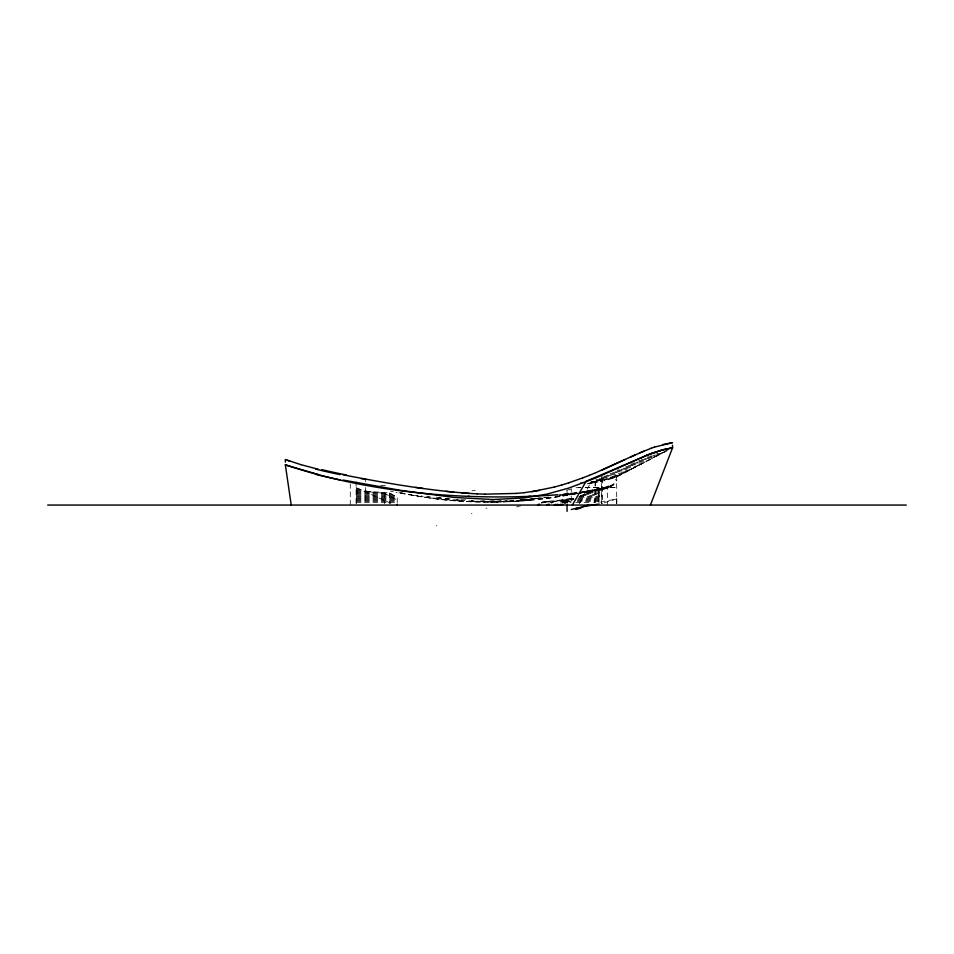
<?xml version="1.0" encoding="UTF-8"?>
<svg xmlns="http://www.w3.org/2000/svg" width="954" height="954" viewBox="0 0 954 954"><rect width="100%" height="100%" fill="white"/><g stroke="black" fill="none" stroke-linecap="round" stroke-linejoin="round"><path stroke-width="0.72" stroke-dasharray="4.77 3.58" d="M356.236 503.605L356.236 499.252M567.07 503.617L567.07 490.606M571.231 500.719L571.231 488.818M598.862 496.474L598.862 487.876L579.102 496.855M616.797 503.605L616.797 496.295M350.261 505.06L350.285 483.94M616.654 476.881L666.655 450.658L615.08 477.62L601.628 481.293L587.604 483.75M579.245 503.807L591.48 481.174M582.238 492.395L607.436 488.436L614.078 483.881L613.052 485.3L608.223 487.482L583.264 492.598M613.911 483.916L608.712 487.303L612.206 485.204L607.304 487.303L613.052 485.3L600.018 489.104L582.214 492.622L607.436 488.436L607.448 505.06M541.3 503.152L546.26 502.054M541.335 502.555L542.623 501.709A138.151 35.942 -19.4 0 1 555.252 500.778L569.407 498.859A158.4 16.278 -23.7 0 1 573.855 497.738M610.31 486.29L613.279 484.322L602.165 488.15L579.889 492.312L595.582 489.605M550.863 502.841L552.7 501.828L564.971 500.003A142.623 16.456 -23.6 0 1 573.414 498.012L572.543 498.06M551.424 503.175L555.908 500.755M667.359 450.574L616.797 476.678L590.061 482.509L601.199 479.755M560.415 502.066L564.255 500.194M562.371 502.066L568.584 499.073M564.84 503.247L573.867 499.014M563.85 502.889L573.545 498.417M564.613 503.426L573.843 499.24M581.368 495.83L579.627 496.45M580.592 495.698L585.076 494.136M587.521 483.893L598.11 481.925M600.471 502.126L616.809 498.906L602.892 503.163M595.797 490.034L605.051 487.959L589.584 491.298L602.01 488.758M576.443 493.683L580.771 492.896M578.971 493.23L603.011 488.925L579.09 493.194L598.885 489.772M579.09 493.194L595.391 490.487M601.569 489.295L607.436 488.436L606.792 488.555M577.087 493.516L568.87 494.935L577.623 493.433M575.846 493.886L549.265 498.048M576.586 493.48L565.34 495.257L576.788 493.433M567.594 495.269C534.932 500.826 501.649 503.819 468.557 500.874M583.18 492.252L589.858 491.215M582.119 491.87L587.092 491.107M576.526 493.254L555.145 496.307M575.548 493.409L559.521 495.722M590.645 491.262L582.477 492.371M516.686 501.41L531.39 499.359L509.889 501.756L525.63 499.657M531.354 498.894L537.078 498.131M548.276 497.213L531.175 499.252M511.928 500.862L503.235 501.959L513.514 500.778M548.967 497.129L520.884 500.278L526.763 499.693M506.872 500.814L496.688 502.031L508.518 500.767M576.645 492.598L559.092 494.422M519.381 500.111L523.794 499.598M531.128 498.763L537.007 498.083M500.373 500.838L490.249 501.971L502.078 500.826M492.443 500.898L483.881 501.792L494.16 500.886M575.489 493.206L559.008 494.649M484.894 500.79L477.56 501.494L486.266 500.814M530.77 500.278L496.533 502.031L468.641 500.874M513.86 500.838C485.622 503.14 457.157 501.983 429.133 497.916M512.906 500.933C474.221 504.106 435.31 500.123 397.353 492.514M546.857 502.031L552.7 501.828M397.21 502.591L397.21 497.165L389.697 492.944L367.314 491.31M576.085 487.697L580.747 487.685M585.196 487.673L616.797 487.53L585.529 487.375M665.01 450.777L666.953 450.777M661.754 452.53L663.567 452.53M656.65 453.4L661.873 453.4M657.091 454.283L660.18 454.283M653.466 455.153L658.475 455.153M649.96 456.036L656.781 456.036M647.05 456.906L655.088 456.906M647.587 457.777L653.395 457.777M644.582 458.659L651.701 458.659M641.41 459.53L649.996 459.53M638.751 460.412L648.303 460.412M639.228 461.283L646.609 461.283M636.58 462.165L644.916 462.165M633.015 463.036L643.223 463.036M630.689 463.906L641.529 463.906M630.773 464.789L639.824 464.789M628.352 465.659L638.131 465.659M625.907 466.542L636.437 466.542M625.764 467.412L634.744 467.412M623.367 468.283L633.051 468.283M621.412 469.165L631.381 469.165M617.274 470.036L629.7 470.036M617.465 470.918L628.03 470.918M615.247 471.789L626.361 471.789M612.528 472.671L624.691 472.671M610.083 473.542L623.022 473.542M610.572 474.412L621.352 474.412M606.494 475.295L619.683 475.295M604.264 476.165L618.013 476.165M602.201 477.048L616.201 477.048M602.523 477.918L614.054 477.918M599.315 478.789L611.442 478.789M595.952 479.671L608.449 479.671M596.178 480.542L604.884 480.542M592.279 481.424L600.972 481.424M590.359 482.295L596.059 482.295M588.856 483.177L591.301 483.177M612.122 484.918L613.482 484.918M610.071 485.801L612.194 485.801M607.507 486.671L610.393 486.671M604.526 487.554L608.7 487.554M356.236 488.424L357.941 488.424M597.657 488.424L599.005 488.424M600.913 488.424L607.459 488.424M356.236 489.307L359.885 489.307M595.725 489.307L602.057 489.307M356.236 490.177L362.341 490.177M592.231 490.177L598.993 490.177M356.236 491.048L365.942 491.048M587.163 491.048L598.993 491.048M356.236 491.93L371.559 491.93M581.737 491.93L585.291 491.93M586.042 491.93L586.996 491.93M589.942 491.93L598.993 491.93M356.236 492.801L381.838 492.801M398.844 492.801L402.695 492.801M574.952 492.801L577.337 492.801M588.022 492.801L598.993 492.801M356.236 493.683L391.009 493.683M567.081 493.683L577.063 493.683M586.09 493.683L598.993 493.683M356.236 494.554L392.559 494.554M408.217 494.554L411.544 494.554M560.189 494.554L571.875 494.554M583.848 494.554L598.993 494.554M356.236 495.424L394.109 495.424M413.261 495.424L421.751 495.424M559.521 495.424L566.581 495.424M581.344 495.424L598.993 495.424M356.236 496.307L395.671 496.307M418.52 496.307L430.242 496.307M555.395 496.307L561.024 496.307M578.887 496.307L598.993 496.307M356.236 497.177L397.21 497.177M424.22 497.177L431.136 497.177M579.376 497.177L598.993 497.177M356.236 498.06L397.21 498.06M430.135 498.06L441.201 498.06M537.639 498.06L549.158 498.06M578.076 498.06L598.993 498.06M356.236 498.93L397.21 498.93M436.98 498.93L450.622 498.93M530.126 498.93L542.444 498.93M569.109 498.93L574.034 498.93M577.933 498.93L598.993 498.93M356.236 499.813L397.21 499.813M444.528 499.813L465.755 499.813M520.228 499.813L534.991 499.813M562.013 499.813L572.722 499.813M577.659 499.813L598.993 499.813M356.236 500.683L397.21 500.683M453.412 500.683L464.61 500.683M519.501 500.683L526.274 500.683M556.361 500.683L572.746 500.683M577.289 500.683L598.993 500.683M356.236 501.554L397.21 501.554M466.506 501.554L513.753 501.554M544.162 501.554L571.136 501.554M577.289 501.554L598.993 501.554M356.236 502.436L397.21 502.436M541.514 502.436L548.967 502.436M550.732 502.436L552.938 502.436M561.608 502.436L571.136 502.436M575.822 502.436L590.228 502.436M593.698 502.436L594.855 502.436M578.601 487.363L580.986 487.363M384.39 492.92L384.39 503.712M384.128 493.218L397.21 500.111M383.615 493.194L370.629 491.978M456.835 499.801L464.705 500.564M445.136 498.417L449 498.918M436.193 497.201L441.261 497.916M370.295 491.93L365.418 490.94M421.883 496.843L395.934 492.24M368.053 491.572L365.859 491.143M390.448 491.119L393.191 491.68M359.789 489.259L361.089 489.796L359.491 489.128M356.236 487.649L390.854 503.366M616.678 475.295L616.678 503.569M602.165 478.264L602.165 503.569M601.938 478.264L601.938 503.569M601.509 475.295L601.509 503.569M598.993 505.06L598.993 487.816L598.862 502.198M595.415 481.245L595.415 502.078M595.057 481.245L595.057 503.569M389.697 492.944L389.697 503.712M365.454 478.789L365.454 481.71M365.454 487.554L365.454 503.605M356.092 481.71L356.236 505.06M357.404 493.373A179.233 28.226 -14.6 0 1 357.345 490.726M385.44 485.586A180.354 23.659 -10 0 1 378.571 485.336M615.342 479.588A260.311 20.749 1.5 0 1 616.892 480.911M580.39 482.748A246.764 13.833 -3 0 1 585.72 482.962M486.874 508.053A192.04 3.935 -17.4 0 1 485.956 508.351M471.383 513.646A184.945 2.564 -10.1 0 1 471.956 513.55M566.533 490.261A264.067 4.543 -16.1 0 1 572.376 488.722M615.151 475.76A245.118 5.319 -16.8 0 1 616.952 475.593M613.172 476.809A218.299 3.971 -16.1 0 1 609.737 478.097M516.519 506.944A203.631 3.172 -15.5 0 1 521.278 505.656M436.849 525.654A209.093 1.479 -18.9 0 1 436.312 525.845M475.319 490.237A250.604 8.729 -9.2 0 1 471.991 490.833M576.073 509.126A316.585 4.305 -15.6 0 1 577.027 508.887M473.971 500.838L471.121 501.088L473.983 500.898"/><path stroke-width="1.43" d="M285.341 462.165L285.341 459.53L300.737 464.61M672.534 445.268L672.534 447.891L650.413 505.06M572.376 505.06L586.114 481.293L650.962 453.615L662.338 449.847L672.534 447.891L662.577 449.847L647.587 454.903L595.868 477.906L568.787 488.066L546.916 494.124L524.128 497.94L492.92 499.538L453.687 497.404L401.014 490.416L343.094 480.053M538.378 505.06L539.702 504.189M537.484 505.06L538.76 504.225M546.845 505.06L548.311 504.249M547.93 505.06L549.421 504.249M554.286 505.06L555.955 504.249M556.17 505.06L557.851 504.249M625.109 459.53L602.308 469.917M635.006 454.975L596 472.612M559.127 505.06L560.892 504.249M630.308 457.121L643.7 451.206M561.024 505.06L563.063 504.141M639.609 452.935L651.248 448.249M589.5 475.283L595.868 472.647M582.811 477.882L589.369 475.319M582.667 477.918L568.787 482.807M651.165 448.285L654.527 447.08M654.456 447.116L672.534 442.644L662.577 444.6M561.62 485.037L568.918 482.784M575.179 508.816L588.63 505.083M571.231 509.543L578.637 507.6M554.322 487.065L561.751 485.002M554.453 487.041L531.807 491.692M598.11 504.129L582.357 506.824M539.523 490.404L524.128 492.693M557.279 505.06L560.654 505.06M671.473 447.986L672.534 447.891L671.914 447.915M516.388 493.433L524.235 492.669M516.496 493.409L485.121 494.16M557.732 494.744C517.02 497.773 476.129 497.654 435.441 494.387C384.545 490.344 333.793 481.007 285.341 464.789L291.232 505.06M669.994 448.153L672.045 448.153M665.546 449.024L667.705 449.024M662.148 449.906L663.579 449.906M659.202 450.777L660.502 450.777M656.531 451.647L657.425 451.647M653.979 452.53L655.613 452.53M651.546 453.4L652.56 453.4M649.233 454.283L650.771 454.283M646.967 455.153L647.802 455.153M640.551 457.777L641.338 457.777M285.938 464.992L285.341 464.789L287.917 465.659M361.447 478.789L365.454 478.789M468.032 496.307L469.308 496.307M528.886 496.307L530.913 496.307M47.7 505.06L906.3 505.06M477.25 493.874L485.049 494.172M343.094 474.794C387.407 483.428 432.067 491.25 477.191 493.886M461.533 492.848L469.38 493.433M445.947 491.334L453.71 492.145M415.586 487.375L423.039 488.436M318.469 469.332L300.737 464.61M318.469 474.579L287.893 465.659M289.837 461.176L287.321 460.293M567.07 505.06L567.07 511.356M561.978 505.06L561.978 504.594A85.872 3.434 -24.3 0 0 559.247 505.06M397.21 504.165L397.21 504.773M339.934 474.603A194.926 14 7.5 0 1 315.643 469.082M346.433 475.009A194.902 13.428 7.7 0 1 321.617 469.606M339.934 479.85A194.926 14 7.5 0 1 315.643 474.341M577.993 508.41A195.88 56.608 -42.9 0 1 581.737 507.576M575.834 509.448A236.33 7.024 -17.7 0 1 580.366 508.232M595.845 490.618A339.612 56.894 -32.1 0 1 602.01 489.855"/></g></svg>
